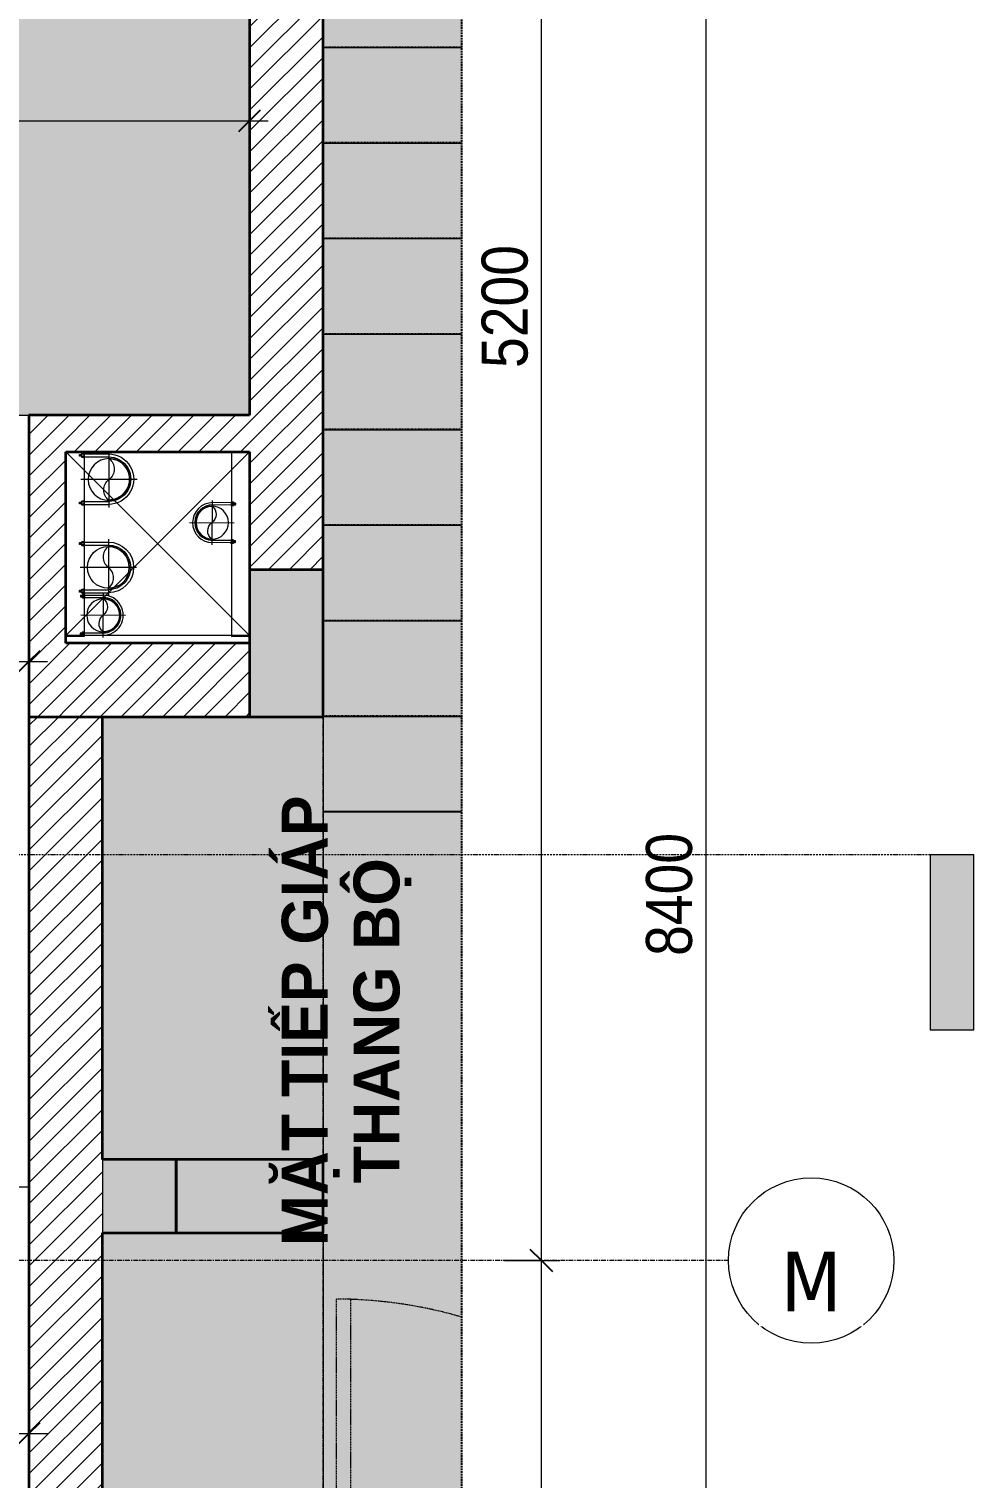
# Model space of a CAD drawing. Header units: millimetres. Extents: x 31499 to 223976, y 3719 to 80291.
# Drawn here: x 41853 to 44423, y 72445 to 76388 of the extents above; entities that cross this region are included whole.
import ezdxf

# ---------------------------------------------------------------- set-up
doc = ezdxf.new("R2010")
doc.units = ezdxf.units.MM
for name, pattern in [('Dash - Tight', [4.5, 3, -1.5]), ('Dash Dot 3_16_', [7.9375, 4.7625, -1.5875, 0, -1.5875]), ('Grid Line', [22.225, 12.7, -3.175, 3.175, -3.175]), ('Hidden', [7.14375, 4.7625, -2.38125]), ('IMPORT-CENTER _2_', [40.64, 25.4, -5.08, 5.08, -5.08]), ('Overhead', [3.96875, 2.38125, -1.5875])]:
    doc.linetypes.add(name, pattern=pattern)
for name, color, linetype, lineweight in [('0-1', 7, 'Continuous', 5), ('0-3', 7, 'Continuous', 18), ('A-ANNO-DIMS', 211, 'Continuous', 9), ('A-ANNO-DIMS-50', 211, 'Continuous', 9), ('A-DETL-GENF-1', 7, 'Continuous', 18), ('A-DETL-GENF-3', 92, 'Dash - Tight', 18), ('A-DETL-GENF-4', 92, 'Hidden', 25), ('A-DETL-GENF-5', 9, 'Continuous', 18), ('A-DETL-MEDM', 33, 'Continuous', 35), ('A-DETL-THIN', 151, 'Continuous', 18), ('A-DOOR', 31, 'Continuous', 18), ('A-DOOR-FRAM', 31, 'Continuous', 25), ('A-FLOR-2', 9, 'Continuous', 18), ('A-WALL-7', 113, 'Continuous', 35), ('A-WALL-PATT-2', 111, 'Continuous', 18), ('G-ANNO-SYMB', 111, 'Continuous', 9), ('G-ANNO-SYMB-1', 111, 'Dash Dot 3_16_', 18), ('G-ANNO-TEXT-1', 7, 'Continuous', 9), ('G-IMPT', 8, 'Continuous', 18), ('G-IMPT-3', 8, 'IMPORT-CENTER _2_', 18), ('M-EQPM', 50, 'Continuous', 18), ('S-COLS-6', 254, 'Continuous', 35), ('S-GRID-1', 1, 'Grid Line', 9), ('S-GRID-IDEN', 1, 'Continuous', 9), ('S-STRS', 31, 'Continuous', 18), ('S-STRS-MBND', 31, 'Overhead', 18)]:
    doc.layers.add(name, color=color, linetype=linetype, lineweight=lineweight)
doc.layers.add('A-DETL-GENF-2', color=7, linetype='Continuous', lineweight=18, transparency=0.2)
doc.styles.add('Arial_B_2', font='arialbd.ttf', dxfattribs={"width": 0.95, "height": 125})
doc.styles.add('Tahoma_B', font='tahomabd.ttf', dxfattribs={"height": 162.5})
doc.styles.add('UTM Avo', font='', dxfattribs={"width": 0.9, "height": 125})
doc.styles.get('UTM Avo').set_extended_font_data('UTM Avo')
doc.dimstyles.new('1_Dim_chi_tiet_2_5', dxfattribs={"dimscale": 304.8, "dimtxt": 124.912619, "dimasz": 0.19685, "dimexe": 0.164042, "dimexo": 0.0625, "dimgap": 0.016404, "dimtad": 1, "dimdec": 0, "dimrnd": 5, "dimzin": 0, "dimdsep": 46, "dimtxsty": 'UTM Avo', "dimblk1": 'OBLIQUE', "dimblk2": 'OBLIQUE', "dimsah": 1, "dimcen": 0.09, "dimdle": 0.164042, "dimazin": 0, "dimtfac": 1, "dimtdec": 4, "dimtix": 1, "dimtmove": 0, "dimatfit": 3, "dimfxl": 0.328084, "dimfxlon": 1, "dimtvp": 1, "dimtolj": 1, "dimtzin": 0, "dimarcsym": 2})
pattern_1 = [(45, (0, 0), (-28.284271, 28.284271), [])]

# ---------------------------------------------------------------- blocks, each defined once
blk = doc.blocks.new('NCV_TKTC_KET CAU_rvt-1-TKCS_CĂN HỘ LOẠI 2A - MẶT BẰNG')
at = {"layer": 'A-FLOR-2'}
for p, q in [((43028.4, 74259), (42652.6, 74259)), ((42652.6, 74259), (42652.6, 73311.9)), ((42652.6, 73111.9), (42652.6, 71711.9))]:
    blk.add_line(p, q, dxfattribs=at)
at = {"layer": 'S-COLS-6'}
for p, q in [((42252.6, 73311.9), (42252.6, 73111.9)), ((42652.6, 73311.9), (42252.6, 73311.9)), ((42652.6, 73111.9), (42652.6, 73311.9)), ((42252.6, 73111.9), (42652.6, 73111.9))]:
    blk.add_line(p, q, dxfattribs=at)
blk = doc.blocks.new('TKTC_XREF_251221_MB TANG 2-7 - TKTC_XREF_260130_MB TANG 2-5_dwg_CUM U_DN100-4746799-TKCS_CĂN HỘ LOẠI 2A - MẶT BẰNG')
at = {"layer": 'G-IMPT'}
blk.add_hatch(color=256, dxfattribs=at).paths.add_polyline_path([(61, 0), (58.9, -15.8), (52.8, -30.5), (43.1, -43.1), (30.5, -52.8), (15.8, -58.9), (0, -61), (0, -57), (15.8, -54.6), (30.5, -47.8), (40.3, -40.3), (49.4, -28.5), (55.1, -14.8), (57, 0), (54.6, 15.8), (47.8, 30.5), (40.3, 40.3), (28.5, 49.4), (14.8, 55.1), (0, 57), (0, 61), (15.8, 58.9), (30.5, 52.8), (43.1, 43.1), (53.7, 28.5), (59.1, 14.8)])
for p, q in [((-79.1, 66.6), (-79.1, 63.4)), ((-76.6, 66.6), (-76.6, 63.4)), ((-74.6, 66.6), (-74.6, 63.4)), ((-72.7, 69.3), (-72.7, 60.7)), ((-66.9, 67.9), (-71.7, 67.9)), ((-66.9, 62.1), (-71.7, 62.1)), ((-65, 69), (0, 69)), ((-79.1, -63.4), (-79.1, -66.6)), ((-76.6, -63.4), (-76.6, -66.6)), ((-74.6, -63.4), (-74.6, -66.6)), ((-72.7, -60.7), (-72.7, -69.3)), ((-66.9, -62.1), (-71.7, -62.1)), ((-66.9, -67.9), (-71.7, -67.9)), ((-65, -69), (0, -69))]:
    blk.add_line(p, q, dxfattribs=at)
at = {"layer": 'G-IMPT', "flags": 128}
for points in [[(-72.7, 67.6), (-78.1, 67.6), (-78.1, 62.4), (-72.7, 62.4)], [(-71.7, 59.2), (-66.9, 59.2), (-66.9, 70.8), (-71.7, 70.8)], [(-66.9, 70.8), (-66.9, 72.7), (-65, 72.7), (-65, 57.3), (-66.9, 57.3), (-66.9, 59.2)], [(-65, 61), (0, 61), (0, 57)], [(-72.7, -62.4), (-78.1, -62.4), (-78.1, -67.6), (-72.7, -67.6)], [(-71.7, -70.8), (-66.9, -70.8), (-66.9, -59.2), (-71.7, -59.2)], [(-66.9, -59.2), (-66.9, -57.3), (-65, -57.3), (-65, -72.7), (-66.9, -72.7), (-66.9, -70.8)], [(-65, -61), (0, -61), (0, -57)]]:
    blk.add_lwpolyline(points, dxfattribs=at)
at = {"layer": 'G-IMPT'}
for centre, radius, start, end in [((-78.1, 66.6), 0.96, 90, 180), ((-78.1, 63.4), 0.96, 180, 270), ((-71.1, 69.3), 1.56, 112.6199, 247.3801), ((-67.9, 65), 4.8, 143.1301, 216.8699), ((-71.1, 60.7), 1.56, 112.6199, 247.3801), ((0, 0), 69, 270, 90), ((0, 0), 61, 270, 90), ((0, 0), 57, 270, 90), ((-78.1, -63.4), 0.96, 90, 180), ((-78.1, -66.6), 0.96, 180, 270), ((-71.1, -60.7), 1.56, 112.6199, 247.3801), ((-67.9, -65), 4.8, 143.1301, 216.8699), ((-71.1, -69.3), 1.56, 112.6199, 247.3801)]:
    blk.add_arc(centre, radius, start, end, dxfattribs=at)
blk = doc.blocks.new('TKTC_XREF_251221_MB TANG 2-7 - TKTC_XREF_260130_MB TANG 2-5_dwg_$cc-V11-TKCS_CĂN HỘ LOẠI 2A - MẶT BẰNG')
at = {"layer": 'G-IMPT-3'}
for p, q in [((0, -0.673), (0, 0.673)), ((-0.673, 0), (0.673, 0))]:
    blk.add_line(p, q, dxfattribs=at)
at = {"layer": 'M-EQPM'}
blk.add_circle((0, 0), 0.5, dxfattribs=at)
for centre, radius, start, end in [((0, 0), 0.5, 90, 270), ((0.188, 0.25), 0.313, 126.8699, 233.1301), ((-0.188, -0.25), 0.313, 306.8699, 53.1301)]:
    blk.add_arc(centre, radius, start, end, dxfattribs=at)
blk = doc.blocks.new('TKTC_XREF_251221_MB TANG 2-7 - TKTC_XREF_260130_MB TANG 2-5_dwg_$cc-4746800-TKCS_CĂN HỘ LOẠI 2A - MẶT BẰNG')
at = {"layer": 'G-IMPT-3'}
for p, q in [((0, -0.673), (0, 0.673)), ((-0.673, 0), (0.673, 0))]:
    blk.add_line(p, q, dxfattribs=at)
at = {"layer": 'M-EQPM'}
blk.add_circle((0, 0), 0.5, dxfattribs=at)
for centre, radius, start, end in [((0, 0), 0.5, 90, 270), ((0.188, 0.25), 0.313, 126.8699, 233.1301), ((-0.188, -0.25), 0.313, 306.8699, 53.1301)]:
    blk.add_arc(centre, radius, start, end, dxfattribs=at)
blk = doc.blocks.new('TKTC_XREF_251221_MB TANG 2-7 - TKTC_XREF_260130_MB TANG 2-5_dwg_CUM U_DN100-4746796-TKCS_CĂN HỘ LOẠI 2A - MẶT BẰNG')
at = {"layer": 'G-IMPT'}
blk.add_hatch(color=256, dxfattribs=at).paths.add_polyline_path([(0, 57), (15.8, 54.6), (28.5, 49.4), (40.3, 40.3), (49.4, 28.5), (55.1, 14.7), (57, 0), (54.6, -15.8), (49.4, -28.5), (40.3, -40.3), (28.5, -49.4), (14.8, -55.1), (0, -57), (0, -61), (15.8, -58.9), (30.5, -52.8), (43.1, -43.1), (53.7, -28.5), (59.1, -14.8), (61, 0), (58.9, 15.8), (52.8, 30.5), (43.1, 43.1), (30.5, 52.8), (15.8, 58.9), (0, 61), (0, 58.9)])
for p, q in [((-79.1, 66.6), (-79.1, 63.4)), ((-76.6, 66.6), (-76.6, 63.4)), ((-74.6, 66.6), (-74.6, 63.4)), ((-72.7, 69.3), (-72.7, 60.7)), ((-66.9, 67.9), (-71.7, 67.9)), ((-66.9, 62.1), (-71.7, 62.1)), ((-65, 69), (0, 69)), ((-79.1, -63.4), (-79.1, -66.6)), ((-76.6, -63.4), (-76.6, -66.6)), ((-74.6, -63.4), (-74.6, -66.6)), ((-72.7, -60.7), (-72.7, -69.3)), ((-66.9, -62.1), (-71.7, -62.1)), ((-66.9, -67.9), (-71.7, -67.9)), ((-65, -69), (0, -69))]:
    blk.add_line(p, q, dxfattribs=at)
at = {"layer": 'G-IMPT', "flags": 128}
for points in [[(-72.7, 67.6), (-78.1, 67.6), (-78.1, 62.4), (-72.7, 62.4)], [(-71.7, 59.2), (-66.9, 59.2), (-66.9, 70.8), (-71.7, 70.8)], [(-66.9, 70.8), (-66.9, 72.7), (-65, 72.7), (-65, 57.3), (-66.9, 57.3), (-66.9, 59.2)], [(-65, 61), (0, 61), (0, 57)], [(-72.7, -62.4), (-78.1, -62.4), (-78.1, -67.6), (-72.7, -67.6)], [(-71.7, -70.8), (-66.9, -70.8), (-66.9, -59.2), (-71.7, -59.2)], [(-66.9, -59.2), (-66.9, -57.3), (-65, -57.3), (-65, -72.7), (-66.9, -72.7), (-66.9, -70.8)], [(-65, -61), (0, -61), (0, -57)]]:
    blk.add_lwpolyline(points, dxfattribs=at)
at = {"layer": 'G-IMPT'}
for centre, radius, start, end in [((-78.1, 66.6), 0.96, 90, 180), ((-78.1, 63.4), 0.96, 180, 270), ((-71.1, 69.3), 1.56, 112.6199, 247.3801), ((-67.9, 65), 4.8, 143.1301, 216.8699), ((-71.1, 60.7), 1.56, 112.6199, 247.3801), ((0, 0), 69, 270, 90), ((0, 0), 61, 270, 90), ((0, 0), 57, 270, 90), ((-78.1, -63.4), 0.96, 90, 180), ((-78.1, -66.6), 0.96, 180, 270), ((-71.1, -60.7), 1.56, 112.6199, 247.3801), ((-67.9, -65), 4.8, 143.1301, 216.8699), ((-71.1, -69.3), 1.56, 112.6199, 247.3801)]:
    blk.add_arc(centre, radius, start, end, dxfattribs=at)
blk = doc.blocks.new('TKTC_XREF_251221_MB TANG 2-7 - TKTC_XREF_260130_MB TANG 2-5_dwg_$cc-4746795-TKCS_CĂN HỘ LOẠI 2A - MẶT BẰNG')
at = {"layer": 'G-IMPT-3'}
for p, q in [((0, -0.673), (0, 0.66)), ((-0.673, 0), (0.673, 0))]:
    blk.add_line(p, q, dxfattribs=at)
at = {"layer": 'M-EQPM'}
blk.add_circle((0, 0), 0.5, dxfattribs=at)
for centre, radius, start, end in [((0, 0), 0.5, 90, 270), ((0.188, 0.25), 0.313, 126.8699, 233.1301), ((-0.188, -0.25), 0.313, 306.8699, 53.1301)]:
    blk.add_arc(centre, radius, start, end, dxfattribs=at)
blk = doc.blocks.new('TKTC_XREF_251221_MB TANG 2-7 - TKTC_XREF_260130_MB TANG 2-5_dwg_$cc-4746797-TKCS_CĂN HỘ LOẠI 2A - MẶT BẰNG')
at = {"layer": 'G-IMPT-3'}
for p, q in [((0, -0.673), (0, 0.673)), ((-0.673, 0), (0.673, 0))]:
    blk.add_line(p, q, dxfattribs=at)
at = {"layer": 'M-EQPM'}
blk.add_circle((0, 0), 0.5, dxfattribs=at)
for centre, radius, start, end in [((0, 0), 0.5, 90, 270), ((0.188, 0.25), 0.313, 126.8699, 233.1301), ((-0.188, -0.25), 0.313, 306.8699, 53.1301)]:
    blk.add_arc(centre, radius, start, end, dxfattribs=at)
blk = doc.blocks.new('TKTC_XREF_251221_MB TANG 2-7 - TKTC_XREF_251221_MB TANG 2-7-2039446-TKCS_CĂN HỘ LOẠI 2A - MẶT BẰNG')
at = {"layer": 'M-EQPM'}
for p, q in [((8350.9, 57998.8), (8301.1, 57998.5)), ((8301.1, 57998.5), (8301.1, 57498.6)), ((8350.9, 57499), (8350.9, 57998.8)), ((8800, 57998.8), (8751, 57998.5)), ((8751, 57998.5), (8751, 57498.6)), ((8301.1, 57498.6), (8350.9, 57499)), ((8751, 57498.6), (8800, 57499))]:
    blk.add_line(p, q, dxfattribs=at)
at = {"extrusion": (0, 0, -1)}
for name, p, xscale, yscale, zscale, rotation in [('TKTC_XREF_251221_MB TANG 2-7 - TKTC_XREF_260130_MB TANG 2-5_dwg_CUM U_DN100-4746799-TKCS_CĂN HỘ LOẠI 2A - MẶT BẰNG', (-8415.9, 57926.3), 0.9975000000000005, 0.9975000000000005, -0.9975000000000005, 180.000991338195), ('TKTC_XREF_251221_MB TANG 2-7 - TKTC_XREF_260130_MB TANG 2-5_dwg_$cc-4746795-TKCS_CĂN HỘ LOẠI 2A - MẶT BẰNG', (-8417.7, 57925.4), 113.7150000000092, 113.7150000000092, -113.7150000000092, 359.9990086636432), ('TKTC_XREF_251221_MB TANG 2-7 - TKTC_XREF_260130_MB TANG 2-5_dwg_$cc-4746800-TKCS_CĂN HỘ LOẠI 2A - MẶT BẰNG', (-8697.4, 57808), 90.00000000005119, 90.00000000005119, -90.0000000000512, 180.3740267799373), ('TKTC_XREF_251221_MB TANG 2-7 - TKTC_XREF_260130_MB TANG 2-5_dwg_CUM U_DN100-4746799-TKCS_CĂN HỘ LOẠI 2A - MẶT BẰNG', (-8415.8, 57686.2), 0.9974999999999965, 0.9974999999999965, -0.9974999999999965, 180.0009913385626), ('TKTC_XREF_251221_MB TANG 2-7 - TKTC_XREF_260130_MB TANG 2-5_dwg_$cc-4746797-TKCS_CĂN HỘ LOẠI 2A - MẶT BẰNG', (-8401.9, 57556), 90.00000000005119, 90.00000000005119, -90.0000000000512, 0.3740267799372842)]:
    blk.add_blockref(name, p, dxfattribs=dict(at, xscale=xscale, yscale=yscale, zscale=zscale, rotation=rotation))
for name, p, xscale, yscale, zscale, rotation in [('TKTC_XREF_251221_MB TANG 2-7 - TKTC_XREF_260130_MB TANG 2-5_dwg_CUM U_DN100-4746796-TKCS_CĂN HỘ LOẠI 2A - MẶT BẰNG', (8699.3, 57808), 0.7894736842105242, 0.7894736842105242, 0.7894736842105242, 179.6259732184666), ('TKTC_XREF_251221_MB TANG 2-7 - TKTC_XREF_260130_MB TANG 2-5_dwg_$cc-V11-TKCS_CĂN HỘ LOẠI 2A - MẶT BẰNG', (8415.8, 57686.2), 113.7150000000092, 113.7150000000092, 113.7150000000092, 179.9990086636432), ('TKTC_XREF_251221_MB TANG 2-7 - TKTC_XREF_260130_MB TANG 2-5_dwg_CUM U_DN100-4746796-TKCS_CĂN HỘ LOẠI 2A - MẶT BẰNG', (8401.9, 57556), 0.7894736842105242, 0.7894736842105242, 0.7894736842105242, 359.6259732184666)]:
    blk.add_blockref(name, p, dxfattribs=dict(xscale=xscale, yscale=yscale, zscale=zscale, rotation=rotation))
blk = doc.blocks.new('FD_01 - FD_01-1200x2200mm-1787918-TKCS_CĂN HỘ LOẠI 2A - MẶT BẰNG')
at = {"layer": 'A-DETL-GENF-3'}
for p, q in [((610, -100), (570, -100)), ((570, -100), (570, -1320)), ((610, -1320), (610, -100)), ((570, -1320), (610, -1320))]:
    blk.add_line(p, q, dxfattribs=at)
blk.add_arc((610, -100), 1220, 253.7549, 268.1211, dxfattribs=at)
at = {"layer": 'A-DOOR-FRAM'}
for p, q in [((600, 100), (645, 100)), ((600, -60), (600, 100)), ((645, 100), (645, -100)), ((610, -60), (600, -60)), ((610, -100), (610, -60)), ((645, -100), (610, -100))]:
    blk.add_line(p, q, dxfattribs=at)
blk = doc.blocks.new('BORDER VIEW - BORDER VIEW-3749566-TKCS_CĂN HỘ LOẠI 2A - MẶT BẰNG')
at = {"layer": 'A-DETL-GENF-4'}
blk.add_line((9975.9, 9485), (9975.9, 150), dxfattribs=at)
blk = doc.blocks.new('Grid - M_Grid Head - Circle-353313-TKCS_CĂN HỘ LOẠI 2A - MẶT BẰNG')
at = {"layer": 'S-GRID-IDEN'}
blk.add_circle((0, 0), 4.5, dxfattribs=at)
blk = doc.blocks.new('Section - 3_32_ x 3_8_-4701953-TKCS_CĂN HỘ LOẠI 2A - MẶT BẰNG')
at = {"layer": 'G-ANNO-SYMB'}
blk.add_hatch(color=256, dxfattribs=at).paths.add_polyline_path([(0, 9.525), (0, 0), (-2.38125, 0), (-2.38125, 9.525)])
for p, q in [((0, 9.525), (-2.38125, 9.525)), ((-2.38125, 9.525), (-2.38125, 0)), ((0, 0), (0, 9.525)), ((-2.38125, 0), (0, 0))]:
    blk.add_line(p, q, dxfattribs=at)
blk = doc.blocks.new('DIMBLOCK2-TKCS_CĂN HỘ LOẠI 2A - MẶT BẰNG')
at = {"layer": 'A-ANNO-DIMS-50', "lineweight": 25}
for p, q in [((43245.9, 73036.9), (43215.9, 73066.9)), ((43245.9, 73036.9), (43275.9, 73006.9)), ((43245.9, 69936.9), (43215.9, 69966.9)), ((43245.9, 69936.9), (43275.9, 69906.9))]:
    blk.add_line(p, q, dxfattribs=at)
at = {"layer": 'A-ANNO-DIMS-50'}
for p, q in [((43145.9, 73036.9), (43295.9, 73036.9)), ((43245.9, 73036.9), (43145.9, 73036.9)), ((43245.9, 69936.9), (43245.9, 73036.9)), ((43145.9, 69936.9), (43295.9, 69936.9)), ((43245.9, 69936.9), (43145.9, 69936.9))]:
    blk.add_line(p, q, dxfattribs=at)
at = {"layer": 'A-ANNO-DIMS-50', "color": 0, "insert": (43083.5, 71315.7), "char_height": 125, "width": 410.824, "attachment_point": 1, "rotation": 90, "line_spacing_factor": 1.110334, "style": 'UTM Avo'}
blk.add_mtext('3100', dxfattribs=at)
blk = doc.blocks.new('_Oblique')
at = {"color": 0, "linetype": 'ByBlock', "lineweight": -2}
blk.add_line((-0.5, -0.5), (0.5, 0.5), dxfattribs=at)
blk = doc.blocks.new('DIMBLOCK3-TKCS_CĂN HỘ LOẠI 2A - MẶT BẰNG')
at = {"layer": 'A-ANNO-DIMS-50'}
for p, q in [((43245.9, 73036.9), (43245.9, 78286.9)), ((43145.9, 78236.9), (43295.9, 78236.9)), ((43245.9, 78236.9), (43145.9, 78236.9)), ((43145.9, 73036.9), (43295.9, 73036.9)), ((43245.9, 73036.9), (43145.9, 73036.9))]:
    blk.add_line(p, q, dxfattribs=at)
at = {"layer": 'A-ANNO-DIMS-50', "lineweight": 25}
for p, q in [((43245.9, 78236.9), (43215.9, 78266.9)), ((43245.9, 78236.9), (43275.9, 78206.9)), ((43245.9, 73036.9), (43215.9, 73066.9)), ((43245.9, 73036.9), (43275.9, 73006.9))]:
    blk.add_line(p, q, dxfattribs=at)
at = {"layer": 'A-ANNO-DIMS-50', "color": 0, "insert": (43083.5, 75465.7), "char_height": 125, "width": 410.824, "attachment_point": 1, "rotation": 90, "line_spacing_factor": 1.110334, "style": 'UTM Avo'}
blk.add_mtext('5200', dxfattribs=at)
blk = doc.blocks.new('DIMBLOCK4-TKCS_CĂN HỘ LOẠI 2A - MẶT BẰNG')
at = {"layer": 'A-ANNO-DIMS-50'}
for p, q in [((43692.9, 78286.9), (43692.9, 69786.9)), ((43792.9, 78236.9), (43642.9, 78236.9)), ((43692.9, 78236.9), (43792.9, 78236.9)), ((43592.9, 69836.9), (43742.9, 69836.9)), ((43692.9, 69836.9), (43592.9, 69836.9))]:
    blk.add_line(p, q, dxfattribs=at)
at = {"layer": 'A-ANNO-DIMS-50', "lineweight": 25}
for p, q in [((43692.9, 78236.9), (43662.9, 78266.9)), ((43692.9, 78236.9), (43722.9, 78206.9)), ((43692.9, 69836.9), (43662.9, 69866.9)), ((43692.9, 69836.9), (43722.9, 69806.9))]:
    blk.add_line(p, q, dxfattribs=at)
at = {"layer": 'A-ANNO-DIMS-50', "color": 0, "insert": (43530.5, 73865.8), "char_height": 125, "width": 410.824, "attachment_point": 1, "rotation": 90, "line_spacing_factor": 1.110334, "style": 'UTM Avo'}
blk.add_mtext('8400', dxfattribs=at)
blk = doc.blocks.new('DIMBLOCK33-TKCS_CĂN HỘ LOẠI 2A - MẶT BẰNG')
at = {"layer": 'A-ANNO-DIMS-50'}
for p, q in [((40052.6, 74767.1), (40052.6, 74617.1)), ((40052.6, 74667.1), (40052.6, 74767.1)), ((41852.6, 74767.1), (41852.6, 74617.1)), ((41852.6, 74667.1), (41852.6, 74767.1)), ((40002.6, 74667.1), (41902.6, 74667.1))]:
    blk.add_line(p, q, dxfattribs=at)
at = {"layer": 'A-ANNO-DIMS-50', "lineweight": 25}
for p, q in [((40052.6, 74667.1), (40082.6, 74697.1)), ((41852.6, 74667.1), (41882.6, 74697.1)), ((40052.6, 74667.1), (40022.6, 74637.1)), ((41852.6, 74667.1), (41822.6, 74637.1))]:
    blk.add_line(p, q, dxfattribs=at)
at = {"layer": 'A-ANNO-DIMS-50', "color": 0, "insert": (40781.4, 74829.5), "char_height": 125, "width": 410.824, "attachment_point": 1, "line_spacing_factor": 1.110334, "style": 'UTM Avo'}
blk.add_mtext('1800', dxfattribs=at)
blk = doc.blocks.new('DIMBLOCK36-TKCS_CĂN HỘ LOẠI 2A - MẶT BẰNG')
at = {"layer": 'A-ANNO-DIMS-50'}
for p, q in [((38152.6, 76238.6), (38152.6, 76088.6)), ((38152.6, 76138.6), (38152.6, 76238.6)), ((42452.6, 76238.6), (42452.6, 76088.6)), ((42452.6, 76138.6), (42452.6, 76238.6)), ((38102.6, 76138.6), (42502.6, 76138.6))]:
    blk.add_line(p, q, dxfattribs=at)
at = {"layer": 'A-ANNO-DIMS-50', "lineweight": 25}
for p, q in [((38152.6, 76138.6), (38182.6, 76168.6)), ((42452.6, 76138.6), (42482.6, 76168.6)), ((38152.6, 76138.6), (38122.6, 76108.6)), ((42452.6, 76138.6), (42422.6, 76108.6))]:
    blk.add_line(p, q, dxfattribs=at)
at = {"layer": 'A-ANNO-DIMS-50', "color": 0, "insert": (40131.4, 76301), "char_height": 125, "width": 410.824, "attachment_point": 1, "line_spacing_factor": 1.110334, "style": 'UTM Avo'}
blk.add_mtext('4300', dxfattribs=at)
blk = doc.blocks.new('DIMBLOCK53-TKCS_CĂN HỘ LOẠI 2A - MẶT BẰNG')
at = {"layer": 'A-ANNO-DIMS-50'}
for p, q in [((35052.6, 72666.4), (35052.6, 72516.4)), ((35052.6, 72566.4), (35052.6, 72666.4)), ((41852.6, 72666.4), (41852.6, 72516.4)), ((41852.6, 72566.4), (41852.6, 72666.4)), ((35002.6, 72566.4), (41902.6, 72566.4))]:
    blk.add_line(p, q, dxfattribs=at)
at = {"layer": 'A-ANNO-DIMS-50', "lineweight": 25}
for p, q in [((35052.6, 72566.4), (35082.6, 72596.4)), ((41852.6, 72566.4), (41882.6, 72596.4)), ((35052.6, 72566.4), (35022.6, 72536.4)), ((41852.6, 72566.4), (41822.6, 72536.4))]:
    blk.add_line(p, q, dxfattribs=at)
at = {"layer": 'A-ANNO-DIMS-50', "color": 0, "insert": (38281.4, 72728.8), "char_height": 125, "width": 410.824, "attachment_point": 1, "line_spacing_factor": 1.110334, "style": 'UTM Avo'}
blk.add_mtext('6800', dxfattribs=at)

msp = doc.modelspace()

# ---------------------------------------------------------------- hatches: boundary and pattern name
at = {"layer": 'A-DETL-GENF-1'}
msp.add_hatch(color=256, dxfattribs=at).paths.add_polyline_path([(38152.6, 75336.9), (42452.6, 75337.4), (42452.6, 77936.9), (42252.6, 77936.9), (42252.6, 78036.9), (38652.6, 78036.9), (38652.6, 77886.9), (38152.6, 77886.9), (38152.6, 75375.1)])
at = {"layer": 'A-DETL-GENF-2'}
h = msp.add_hatch(color=256, dxfattribs=at)
h.paths.add_polyline_path([(38862.6, 69186.9), (42878.4, 69186.9), (42917.2, 69192.1), (42953.4, 69207), (42984.5, 69230.9), (43008.3, 69261.9), (43023.3, 69298.1), (43028.4, 69336.9), (43028.4, 78671.9), (43023.3, 78710.7), (43008.3, 78746.9), (42984.5, 78778), (42953.4, 78801.8), (42917.2, 78816.8), (42878.4, 78821.9), (33202.6, 78821.9), (33163.7, 78816.8), (33127.6, 78801.8), (33096.5, 78778), (33072.7, 78746.9), (33057.7, 78710.7), (33052.6, 78668.1), (33052.6, 69336.9), (33057.7, 69298.1), (33072.7, 69261.9), (33096.5, 69230.9), (33127.6, 69207), (33163.7, 69192.1), (33202.6, 69186.9), (38852.6, 69186.9)])
h.paths.add_polyline_path([(37495.5, 69694.2), (37483, 69695.9), (37471.4, 69700.7), (37461.4, 69708.3), (37453.7, 69718.3), (37448.9, 69729.9), (37447.3, 69742.4), (37450.5, 69742.4), (37452.3, 69729.9), (37457.7, 69718.3), (37463.6, 69710.6), (37473, 69703.4), (37483.8, 69698.9), (37495.5, 69697.4), (37507.9, 69699.2), (37519.5, 69704.6), (37527.3, 69710.6), (37534.4, 69719.9), (37538.9, 69730.7), (37540.5, 69742.4), (37543.6, 69742.4), (37542, 69729.9), (37537.2, 69718.3), (37529.5, 69708.3), (37518, 69700), (37507.1, 69695.7), (37503.3, 69695.2)])
h.paths.add_polyline_path([(38042.6, 69761.9), (37552.6, 69761.9), (37552.6, 69836.9), (34352.6, 69836.9), (34352.6, 69761.9), (33652.6, 69761.9), (33652.6, 76536.9), (36152.6, 76536.9), (36152.6, 78036.9), (34052.6, 78036.9), (34052.6, 77886.9), (33652.6, 77886.9), (33652.6, 78238.6), (42252.6, 78238.6), (42252.6, 78640.2), (42652.6, 78640.2), (42652.2, 74516.9), (42052.6, 74516.9), (42052.6, 69836.9), (38852.6, 69836.9), (38852.6, 69761.9), (38052.6, 69761.9)])
h.paths.add_polyline_path([(42369, 73111.9), (42252.6, 73111.9), (42252.6, 73311.9), (42652.6, 73311.9), (42652.6, 73111.9), (42472.5, 73111.9)])
h = msp.add_hatch(color=256, dxfattribs=at)
h.paths.add_polyline_path([(37552.6, 69761.9), (37552.7, 69761.9), (37552.6, 69761.9)])
h.paths.add_polyline_path([(42369, 73111.9), (42652.6, 73111.9), (42652.6, 73311.9), (42252.6, 73311.9), (42252.6, 73111.9)])
h.paths.add_polyline_path([(42252.6, 78238.6), (42252.6, 78238.6), (42252.6, 78636.9)])
at = {"layer": 'A-DETL-GENF-5'}
h = msp.add_hatch(dxfattribs=at)
h.set_pattern_fill('FP_2', color=256, style=0, pattern_type=2)
h.set_pattern_definition([(50, (0, 0), (364.3679, -31.8783), [38.1, -419.1]), (355, (0, 0), (-70.4859, 382.1133), [30.48, -335.28]), (100.451, (30.36, -2.66), (293.885, 350.2334), [32.38, -356.18]), (46.184, (0, 101.6), (542.1585, -84.0858), [57.15, -628.65]), (96.636, (45.2, 94.6), (474.805, 494.8554), [48.57, -534.27]), (351.184, (0, 101.6), (474.8102, 494.85), [45.72, -502.92]), (21, (50.8, 76.2), (303.2285, -204.5305), [38.1, -419.1]), (326, (50.8, 76.2), (123.6039, 368.376), [30.48, -335.28]), (71.451, (76.07, 59.16), (426.8341, 163.8427), [32.38, -356.18]), (37.5, (0, 0), (6.17665, 169.11015), [3.353, -327.863, 3.353, -337.007, -336.55]), (37.5, (0, 0), (6.17665, 169.11015), [-671.576, 3.353, -333.197]), (7.5, (0, 0), (133.63888, 200.3615), [3.353, -190.703, 3.353, -320.243, -128.27]), (7.5, (0, 0), (133.63888, 200.3615), [-517.652, 3.353, -124.917]), (327.5, (-113.28, 0), (271.18182, -11.45836), [3.353, -123.647, 3.353, -392.887, -525.78]), (327.5, (-113.28, 0), (271.18182, -11.45836), [-523.24, 3.353, -522.427]), (317.5, (-164.08, 0), (296.2585, 50.85285), [3.353, -161.747, 3.353, -259.791, -373.38]), (317.5, (-164.08, 0), (296.2585, 50.85285), [-428.244, 3.353, -370.027]), (45, (0, 0), (-125.7236, 125.7236), []), (45, (0, 190.5), (-125.7236, 125.7236), [])])
h.paths.add_polyline_path([(38052.6, 69761.9), (38852.6, 69762), (38852.6, 70111.9), (37552.7, 70111.9), (37552.7, 69761.9), (37683.7, 69761.9)])
h.paths.add_polyline_path([(33677.6, 69761.9), (34352.6, 69761.9), (34352.6, 70111.9), (33652.6, 70111.9), (33652.6, 69761.9)])
h.paths.add_polyline_path([(41852.6, 69836.9), (42052.6, 69836.9), (42052.6, 70036.9), (41852.6, 70036.9), (41852.6, 69963.7)])
h.paths.add_polyline_path([(42052.6, 71936.9), (42052.6, 72136.9), (41852.6, 72136.9), (41852.6, 71936.9), (41884.8, 71936.9)])
h.paths.add_polyline_path([(34352.6, 73039), (34352.6, 73386.9), (33652.6, 73386.9), (33652.6, 73039), (33852.6, 73039)])
h.paths.add_polyline_path([(36952.6, 73236.9), (37052.6, 73236.9), (37052.6, 73436.9), (36952.6, 73436.9), (36952.6, 73336.9)])
h.paths.add_polyline_path([(38052.6, 73236.9), (38152.6, 73236.9), (38152.6, 73436.9), (38052.6, 73436.9), (38052.6, 73336.9)])
h.paths.add_polyline_path([(39952.6, 73236.9), (40052.6, 73236.9), (40052.6, 73436.9), (39952.6, 73436.9), (39952.6, 73273.5)])
h.paths.add_polyline_path([(42652.2, 74516.9), (42653, 74516.9), (42652.6, 74916.9), (42452.6, 74916.9), (42452.6, 74516.9)])
h.paths.add_polyline_path([(38152.6, 76336.9), (38152.6, 76536.9), (38052.6, 76536.9), (38052.6, 76336.9)])
h.paths.add_polyline_path([(36957.3, 76336.9), (37052.6, 76336.9), (37052.6, 76536.9), (36952.6, 76536.9), (36952.6, 76336.9)])
h.paths.add_polyline_path([(33852.6, 76336.9), (33852.6, 76536.9), (33652.6, 76536.9), (33652.6, 76336.9)])
h.paths.add_polyline_path([(38152.6, 77886.9), (38652.6, 77886.9), (38652.6, 78236.9), (37952.6, 78236.9), (37952.6, 77886.9), (38052.6, 77886.9)])
h.paths.add_polyline_path([(34052.6, 77886.9), (34052.6, 78236.9), (33652.6, 78236.9), (33652.6, 77886.9), (33890.6, 77886.9)])
h.paths.add_polyline_path([(42252.6, 77936.9), (42652.6, 77936.9), (42652.2, 78640.2), (42252.6, 78640.2), (42252.6, 78029)])
at = {"layer": 'A-WALL-PATT-2'}
h = msp.add_hatch(dxfattribs=at)
h.set_pattern_fill('FP_1', color=256, style=0, pattern_type=2)
h.set_pattern_definition(pattern_1)
h.paths.add_polyline_path([(42652.6, 74916.9), (42652.2, 77936.9), (42452.6, 77936.9), (42452.6, 74916.9), (42588.1, 74916.9)])
h = msp.add_hatch(dxfattribs=at)
h.set_pattern_fill('FP_1', color=256, style=0, pattern_type=2)
h.set_pattern_definition(pattern_1)
h.paths.add_polyline_path([(41852.6, 74516.9), (41952.6, 74516.9), (41952.6, 75337.4), (41852.6, 75336.9), (41852.6, 74716.9)])
h = msp.add_hatch(dxfattribs=at)
h.set_pattern_fill('FP_1', color=256, style=0, pattern_type=2)
h.set_pattern_definition(pattern_1)
h.paths.add_polyline_path([(42369, 75237.4), (42452.6, 75237.4), (42452.6, 75337.4), (41952.6, 75336.9), (41952.6, 75237.4), (42034.3, 75237.4)])
h = msp.add_hatch(dxfattribs=at)
h.set_pattern_fill('FP_1', color=256, style=0, pattern_type=2)
h.set_pattern_definition(pattern_1)
h.paths.add_polyline_path([(42452.6, 74516.9), (42452.6, 74716.9), (41952.6, 74716.9), (41952.6, 74516.9), (42369, 74516.9)])
h = msp.add_hatch(dxfattribs=at)
h.set_pattern_fill('FP_1', color=256, style=0, pattern_type=2)
h.set_pattern_definition(pattern_1)
h.paths.add_polyline_path([(42052.6, 70036.9), (42052.6, 70036.9), (42052.6, 70187.3), (41852.6, 70187.3), (41852.6, 70036.9)])
h.paths.add_polyline_path([(42052.6, 71277.3), (42052.6, 71511.9), (41852.6, 71511.9), (41852.6, 71277.3), (42052.6, 71277.3)])
h.paths.add_polyline_path([(41852.6, 71711.9), (42052.6, 71711.9), (42052.6, 71936.9), (41852.6, 71936.9)])
h.paths.add_polyline_path([(41852.6, 72136.9), (42052.6, 72136.9), (42052.6, 74516.9), (41852.6, 74516.9), (41852.6, 72824.1)])

# ---------------------------------------------------------------- linework, layer by layer
at = {"layer": '0-3'}
for p, q in [((41952.6, 75237.4), (42452.6, 74737.4)), ((42452.6, 75237.4), (41952.6, 74737.4)), ((42452.6, 74737.4), (41952.6, 74737.4))]:
    msp.add_line(p, q, dxfattribs=at)
at = {"layer": 'A-DETL-MEDM'}
for p, q in [((42452.6, 74916.9), (42452.6, 74516.9)), ((42653, 74916.9), (42452.6, 74916.9)), ((42653, 74516.9), (42653, 74916.9)), ((42452.6, 74516.9), (42653, 74516.9))]:
    msp.add_line(p, q, dxfattribs=at)
at = {"layer": 'A-DETL-THIN'}
for p, q in [((42452.6, 75336.9), (42452.6, 77936.9)), ((42652.6, 77936.9), (42652.6, 74916.9)), ((38152.6, 75336.9), (42452.6, 75336.9)), ((42452.6, 74516.9), (42052.6, 74516.9)), ((42052.6, 74516.9), (42052.6, 72136.9)), ((41852.6, 73236.9), (40052.6, 73236.9)), ((41852.6, 72136.9), (41852.6, 73236.9))]:
    msp.add_line(p, q, dxfattribs=at)
at = {"layer": 'A-WALL-7'}
for p, q in [((42452.6, 77936.9), (42452.6, 75337.4)), ((42652.6, 74916.9), (42652.6, 77936.9)), ((42452.6, 75337.4), (41852.6, 75337.4)), ((41852.6, 75337.4), (41852.6, 72136.9)), ((41952.6, 74716.9), (41952.6, 75237.4)), ((41952.6, 75237.4), (42452.6, 75237.4)), ((42452.6, 75237.4), (42452.6, 74916.9)), ((42452.6, 74716.9), (41952.6, 74716.9)), ((41852.6, 74516.9), (42652.6, 74516.9)), ((42052.6, 73311.9), (42052.6, 74516.9)), ((42252.6, 73311.9), (42052.6, 73311.9)), ((42252.6, 73111.9), (42252.6, 73311.9)), ((42052.6, 71711.9), (42052.6, 73111.9)), ((42052.6, 73111.9), (42252.6, 73111.9))]:
    msp.add_line(p, q, dxfattribs=at)
at = {"layer": 'G-ANNO-SYMB-1'}
msp.add_line((44303.4, 74141.1), (32258.2, 74141.1), dxfattribs=at)
at = {"layer": 'S-GRID-1'}
for p, q in [((42652.6, 69928.9), (42652.6, 78028.3)), ((42504.9, 73036.9), (33847.7, 73036.9)), ((43754.9, 73036.9), (42504.9, 73036.9))]:
    msp.add_line(p, q, dxfattribs=at)
at = {"layer": 'S-STRS'}
for p, q in [((43028.4, 76336.9), (42652.6, 76336.9)), ((43028.4, 76076.9), (42652.6, 76076.9)), ((43028.4, 75816.9), (42652.6, 75816.9)), ((43028.4, 75556.9), (42652.6, 75556.9)), ((43028.4, 75296.9), (42652.6, 75296.9)), ((43028.4, 75036.9), (42652.6, 75036.9)), ((43028.4, 74776.9), (42653, 74776.9)), ((42652.2, 74516.9), (42652.2, 74256.9)), ((43028.4, 74516.9), (42653, 74516.9)), ((43028.4, 74256.9), (42652.2, 74256.9))]:
    msp.add_line(p, q, dxfattribs=at)
at = {"layer": 'S-STRS-MBND'}
for p, q in [((42653, 76339), (42653, 78036.9)), ((43028.4, 76339), (42653, 76339)), ((42653, 76339), (42653, 74916.9)), ((43028.4, 76079), (42653, 76079)), ((43028.4, 75819), (42653, 75819)), ((43028.4, 75559), (42653, 75559)), ((43028.4, 75299), (42653, 75299)), ((43028.4, 75039), (42653, 75039)), ((43028.4, 74779), (42653, 74779)), ((42653, 74516.9), (42653, 74259)), ((43028.4, 74519), (42653.3, 74519)), ((43028.4, 74259), (42653, 74259))]:
    msp.add_line(p, q, dxfattribs=at)

# ---------------------------------------------------------------- block references
at = {"layer": '0-1'}
msp.add_blockref('NCV_TKTC_KET CAU_rvt-1-TKCS_CĂN HỘ LOẠI 2A - MẶT BẰNG', (0, 0), dxfattribs=at)
at = {"layer": 'A-DETL-GENF-3'}
msp.add_blockref('BORDER VIEW - BORDER VIEW-3749566-TKCS_CĂN HỘ LOẠI 2A - MẶT BẰNG', (33052.6, 69186.9), dxfattribs=at)
at = {"layer": 'A-DOOR', "rotation": 180}
msp.add_blockref('FD_01 - FD_01-1200x2200mm-1787918-TKCS_CĂN HỘ LOẠI 2A - MẶT BẰNG', (43297.6, 71611.9), dxfattribs=at)
at = {"layer": 'G-ANNO-SYMB', "xscale": 49.99999999999998, "yscale": 49.99999999999998, "zscale": 49.99999999999998, "rotation": 180}
msp.add_blockref('Section - 3_32_ x 3_8_-4701953-TKCS_CĂN HỘ LOẠI 2A - MẶT BẰNG', (44303.4, 74141.1), dxfattribs=at)
at = {"layer": 'M-EQPM'}
msp.add_blockref('TKTC_XREF_251221_MB TANG 2-7 - TKTC_XREF_251221_MB TANG 2-7-2039446-TKCS_CĂN HỘ LOẠI 2A - MẶT BẰNG', (33652.6, 17236.9), dxfattribs=at)
at = {"layer": 'S-GRID-IDEN', "xscale": 49.99999999999998, "yscale": 49.99999999999998, "zscale": 49.99999999999998, "rotation": 89.99999999999982}
msp.add_blockref('Grid - M_Grid Head - Circle-353313-TKCS_CĂN HỘ LOẠI 2A - MẶT BẰNG', (43979.9, 73036.9), dxfattribs=at)

# ---------------------------------------------------------------- texts
at = {"layer": 'G-ANNO-TEXT-1', "insert": (42716.3, 73689.4), "char_height": 125, "width": 1307.2, "attachment_point": 5, "rotation": 90, "line_spacing_factor": 0.936439, "style": 'Arial_B_2'}
msp.add_mtext('\\pt570,1140,1710,2280,2850,3420,3990,4560,5130,5700,6270,6840,7410,7980,8550,9120,9690,10260,10830,11400,11970,12540,13110,13680,14250,14820,15390,15960,16530,17100,17670,18240;MẶT TIẾP GIÁP\\PTHANG BỘ', dxfattribs=at)

# ---------------------------------------------------------------- dimensions: what is measured, and where the dimension line sits
at = {"layer": 'A-ANNO-DIMS'}
for base, p1, p2, override, picture, middle in [((43245.9, 78236.9), (43145.9, 73036.9), (43145.9, 78236.9), {"dimpost": '<>', "dimfxl": 5200.050696}, 'DIMBLOCK3-TKCS_CĂN HỘ LOẠI 2A - MẶT BẰNG', (43176.2, 75636.9)), ((43692.9, 69836.9), (43792.9, 78236.9), (43592.9, 69836.9), {"dimpost": '<>', "dimfxl": 8402.380615}, 'DIMBLOCK4-TKCS_CĂN HỘ LOẠI 2A - MẶT BẰNG', (43623.2, 74036.9)), ((43245.9, 73036.9), (43145.9, 69936.9), (43145.9, 73036.9), {"dimpost": '<>', "dimfxl": 3099.949304}, 'DIMBLOCK2-TKCS_CĂN HỘ LOẠI 2A - MẶT BẰNG', (43176.2, 71486.9))]:
    dim = msp.add_linear_dim(base=base, p1=p1, p2=p2, angle=90, dimstyle='1_Dim_chi_tiet_2_5', override=override, dxfattribs=at)
    dim.commit()
    dim.dimension.update_dxf_attribs({"geometry": picture, "text_midpoint": middle})
for base, p1, p2, override, picture, middle in [((42452.6, 76138.6), (38152.6, 76238.6), (42452.6, 76238.6), {"dimpost": '<>', "dimfxl": 4300}, 'DIMBLOCK36-TKCS_CĂN HỘ LOẠI 2A - MẶT BẰNG', (40302.6, 76208.3)), ((41852.6, 74667.1), (40052.6, 74767.1), (41852.6, 74767.1), {"dimpost": '<>', "dimfxl": 1800}, 'DIMBLOCK33-TKCS_CĂN HỘ LOẠI 2A - MẶT BẰNG', (40952.6, 74736.8)), ((41852.6, 72566.4), (35052.6, 72666.4), (41852.6, 72666.4), {"dimpost": '<>', "dimfxl": 6800.071331}, 'DIMBLOCK53-TKCS_CĂN HỘ LOẠI 2A - MẶT BẰNG', (38452.6, 72636.1))]:
    dim = msp.add_linear_dim(base=base, p1=p1, p2=p2, dimstyle='1_Dim_chi_tiet_2_5', override=override, dxfattribs=at)
    dim.commit()
    dim.dimension.update_dxf_attribs({"geometry": picture, "text_midpoint": middle})

# ---------------------------------------------------------------- next in the draw order: texts
at = {"layer": 'S-GRID-IDEN', "insert": (43979.5, 72979.6), "char_height": 162.5, "width": 202, "attachment_point": 5, "line_spacing_factor": 0.996129, "style": 'Tahoma_B', "bg_fill": 3, "box_fill_scale": 1.25, "bg_fill_color": 256, "bg_fill_true_color": 13158600, "bg_fill_transparency": 0}
msp.add_mtext('\\pt634.99962,1269.99925,1905.0005,2540.00013,3174.99975,3809.99937,4445.00062,5080.00025,5714.99987,6349.9995,6985.00075,7620.00037,8255,8889.99962,9524.99925,10160.0005,10795.00013,11429.99975,12064.99938,12700.00063,13335.00025,13969.99988,14604.9995,15240.00075,15875.00038,16510,17144.99963,17779.99925,18415.0005,19050.00013,19684.99975,20319.99938;M', dxfattribs=at)

doc.saveas('drawing.dxf')
